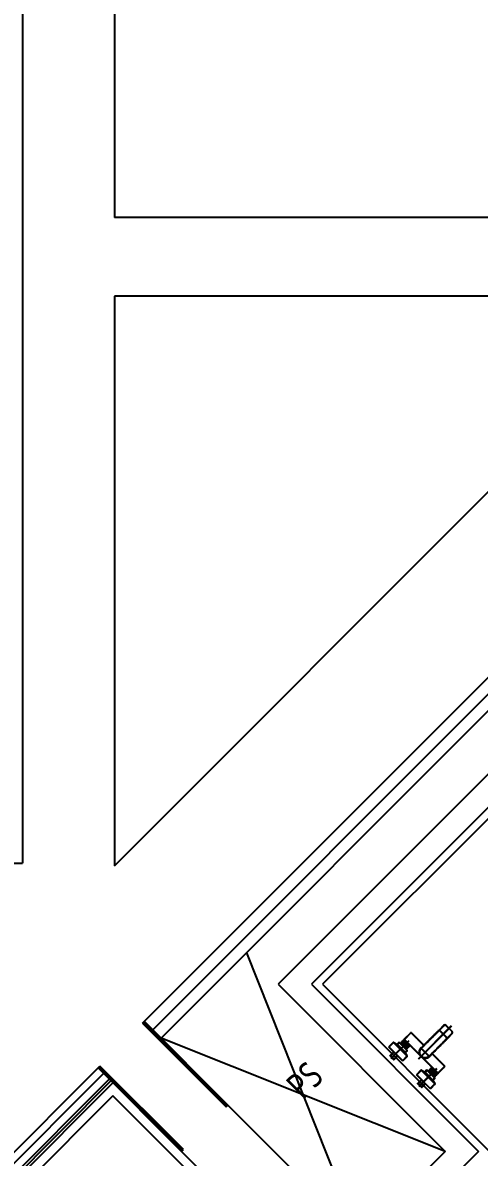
# Model space of a CAD drawing. Header units: millimetres. Extents: x 238075 to 303070, y -258150 to -205841.
# Drawn here: x 278553 to 280293, y -230101 to -225781 of the extents above; entities that cross this region are included whole.
import ezdxf
from ezdxf.enums import TextEntityAlignment as Align

# ---------------------------------------------------------------- set-up
doc = ezdxf.new("R2010")
doc.units = ezdxf.units.MM
doc.header["$LTSCALE"] = 200
doc.layers.add('L4', color=4, linetype='Continuous')
doc.layers.add('아파트', color=253, linetype='Continuous')
doc.styles.add('맑은고딕', font='malgun.ttf', dxfattribs={"width": 0.8})

msp = doc.modelspace()

# ---------------------------------------------------------------- linework, layer by layer
at = {"layer": 'L4'}
for p, q in [((278552.6, -222831.2, 54985.4), (278552.6, -228981.2, 54985.4)), ((278902.6, -223431.2, 54985.4), (278902.6, -226522.5, 54985.4)), ((281371.5, -226522.5, 54985.4), (278902.6, -226522.5, 54985.4)), ((281071.5, -226822.5, 54985.4), (278902.6, -226822.5, 54985.4)), ((278902.6, -228991.3, 54985.4), (281071.5, -226822.5, 54985.4)), ((278902.6, -226822.5, 54985.4), (278902.6, -228991.3, 54985.4)), ((279009.7, -229591.3, 54985.4), (281477.5, -227123.5, 54985.4)), ((281445.7, -227219), (279048.6, -229616.1)), ((281477.5, -227250.8), (279080.4, -229647.9)), ((280416.9, -228551.9), (279525.9, -229442.8)), ((280416.9, -228679.2), (279653.2, -229442.8)), ((280416.9, -228721.6), (279695.6, -229442.8)), ((275062.6, -228981.2, 54985.4), (278552.6, -228981.2, 54985.4)), ((278902.6, -228981.2, 54985.4), (278902.6, -228991.3, 54985.4)), ((279405.7, -229322.6), (279837.1, -230404.5)), ((279525.9, -229442.8), (280162.3, -230079.2)), ((279653.2, -229442.8), (280289.6, -230079.2)), ((279695.6, -229442.8), (280332, -230079.2)), ((279009.7, -229591.3, 54985.4), (279327.9, -229909.5, 54985.4)), ((279013.3, -229587.8), (279331.5, -229906)), ((279016.8, -229584.3), (279335, -229902.5)), ((280061.7, -229725.9), (280187.6, -229600)), ((280062.4, -229726.6), (280188.3, -229600.7)), ((280105.4, -229652.6), (280159.1, -229599)), ((280158.4, -229598.3), (280139.6, -229616.9)), ((280189.3, -229622.2), (280165.4, -229598.3)), ((280166.1, -229599), (280190, -229622.9)), ((280162.3, -230079.2), (279080.4, -229647.9)), ((280008, -229650.9), (280030.3, -229628.6)), ((280008, -229653.7), (280070.9, -229716.7)), ((280031, -229629.3), (280008.7, -229651.6)), ((280071.6, -229717.4), (280008.7, -229654.4)), ((280034.1, -229627.6), (280080.5, -229673.9)), ((280081.2, -229674.6), (280034.9, -229628.3)), ((280105.3, -229652.6), (280082.2, -229675.7)), ((280088.6, -229667.9), (280111.3, -229645.3)), ((280139.6, -229616.9), (280111.3, -229645.3)), ((280135.7, -229682.9), (280189.3, -229629.2)), ((280171.4, -229648.7), (280143, -229677)), ((280167.4, -229644.3), (280143.3, -229620.2)), ((280144, -229620.9), (280168.1, -229645)), ((280190, -229629.9), (280171.4, -229648.7)), ((279965, -229664.2), (279948.1, -229681.1)), ((280000.4, -229733.5), (279948.1, -229681.1)), ((279965.8, -229664.9), (279948.8, -229681.8)), ((279948.8, -229681.8), (280001.1, -229734.2)), ((280024.6, -229658.3), (279956.2, -229726.8)), ((280023.9, -229657.6), (279956.3, -229725.2)), ((279965, -229664.2), (279965.2, -229664)), ((280017.8, -229715.8), (279965.8, -229663.8)), ((279965.8, -229664.9), (279965.9, -229664.8)), ((279966.4, -229663.9), (279978.2, -229670.8)), ((279966.5, -229664.5), (280018.5, -229716.5)), ((279967.1, -229664.6), (279978.9, -229671.5)), ((280010.5, -229702.1), (279979.5, -229671.1)), ((279980.2, -229671.8), (280011.2, -229702.8)), ((279986.6, -229664.5), (279980.6, -229670.5)), ((279987.3, -229665.2), (279981.3, -229671.2)), ((280017, -229693.5), (279988, -229664.5)), ((279988.7, -229665.2), (280017.7, -229694.2)), ((279993.3, -229665.6), (279991.2, -229667.7)), ((279991.9, -229668.4), (279994, -229666.3)), ((279994, -229665.6), (279993.3, -229665.6)), ((280015.9, -229688.2), (279993.3, -229665.6)), ((280015.9, -229687.5), (279994, -229665.6)), ((279994, -229665.6), (280015.9, -229687.5)), ((279994, -229666.3), (279994.7, -229666.3)), ((279994, -229666.3), (280016.6, -229689)), ((280016.6, -229688.2), (279994.7, -229666.3)), ((280016.6, -229688.2), (279994.7, -229666.3)), ((279995.9, -229666.1), (280015.5, -229685.7)), ((280016.2, -229686.4), (279996.6, -229666.8)), ((279997.4, -229667.6), (279996.7, -229668.3)), ((279997.3, -229663.8), (279997.2, -229664.6)), ((279997.2, -229664.6), (279997.3, -229665.3)), ((279997.6, -229662.9), (279997.3, -229663.8)), ((279997.3, -229665.3), (279997.6, -229665.9)), ((279997.4, -229669), (279998.1, -229668.3)), ((279998.1, -229661.9), (279997.6, -229662.9)), ((279997.6, -229665.9), (279998.1, -229666.3)), ((279997.9, -229664.9), (279998.1, -229664)), ((279997.9, -229665.7), (279997.9, -229664.9)), ((279998.1, -229666.3), (279997.9, -229665.7)), ((279998.7, -229660.9), (279998.1, -229661.9)), ((279998.1, -229664), (279998.5, -229663.1)), ((279998.1, -229666.3), (279998.7, -229666.5)), ((279998.5, -229666.8), (279998.1, -229666.3)), ((279998.5, -229663.1), (279999.1, -229662.1)), ((279999.1, -229667.1), (279998.5, -229666.8)), ((279999.5, -229659.9), (279998.7, -229660.9)), ((279998.7, -229666.5), (279999.5, -229666.5)), ((279999.1, -229662.1), (279999.8, -229661.1)), ((279999.8, -229667.2), (279999.1, -229667.1)), ((280000.4, -229659.1), (279999.5, -229659.9)), ((279999.5, -229666.5), (280000.4, -229666.3)), ((279999.8, -229661.1), (280000.6, -229660.2)), ((280000.7, -229667.1), (279999.8, -229667.2)), ((280001.3, -229658.3), (280000.4, -229659.1)), ((280000.4, -229666.3), (280001.3, -229665.9)), ((280000.6, -229660.2), (280001.5, -229659.4)), ((280001.6, -229666.8), (280000.7, -229667.1)), ((280002.3, -229657.7), (280001.3, -229658.3)), ((280001.3, -229665.9), (280002.3, -229665.3)), ((280001.5, -229659.4), (280002.5, -229658.7)), ((280002.5, -229666.4), (280001.6, -229666.8)), ((280003.3, -229657.2), (280002.3, -229657.7)), ((280002.3, -229665.3), (280003.3, -229664.6)), ((280002.5, -229658.7), (280003.5, -229658.1)), ((280003.5, -229665.7), (280002.5, -229666.4)), ((280004.2, -229656.9), (280003.3, -229657.2)), ((280003.3, -229664.6), (280004.2, -229663.8)), ((280003.5, -229658.1), (280004.4, -229657.7)), ((280004.5, -229664.9), (280003.5, -229665.7)), ((280005, -229656.8), (280004.2, -229656.9)), ((280004.2, -229663.8), (280005, -229662.9)), ((280004.4, -229657.7), (280005.3, -229657.5)), ((280005.4, -229664.1), (280004.5, -229664.9)), ((280005.7, -229656.9), (280005, -229656.8)), ((280005, -229662.9), (280005.8, -229661.9)), ((280005.3, -229657.5), (280006.1, -229657.5)), ((280006.1, -229663.1), (280005.4, -229664.1)), ((280006.3, -229657.2), (280005.7, -229656.9)), ((280005.8, -229661.9), (280006.3, -229660.9)), ((280006.1, -229657.5), (280006.7, -229657.7)), ((280006.8, -229662.1), (280006.1, -229663.1)), ((280006.7, -229657.7), (280006.3, -229657.2)), ((280006.3, -229660.9), (280006.7, -229660)), ((280006.5, -229655.5), (280026.1, -229675)), ((280006.9, -229658.3), (280006.7, -229657.7)), ((280006.7, -229657.7), (280007.2, -229658.1)), ((280006.7, -229660), (280006.9, -229659.1)), ((280007.2, -229661.2), (280006.8, -229662.1)), ((280006.9, -229659.1), (280006.9, -229658.3)), ((280026.8, -229675.8), (280007.2, -229656.2)), ((280007.2, -229658.1), (280007.5, -229658.7)), ((280007.5, -229660.2), (280007.2, -229661.2)), ((280007.5, -229658.7), (280007.6, -229659.4)), ((280007.6, -229659.4), (280007.5, -229660.2)), ((280010.5, -229656.2), (280009.3, -229658.3)), ((280010, -229659), (280011.2, -229656.9)), ((280017, -229694.9), (280011, -229700.9)), ((280025.7, -229671.4), (280011.5, -229657.3)), ((280017.7, -229695.6), (280011.7, -229701.6)), ((280013.2, -229684.8), (280013.9, -229684.1)), ((280013.8, -229690.3), (280015.9, -229688.2)), ((280014.7, -229684.9), (280013.9, -229685.6)), ((280016.6, -229689), (280014.5, -229691)), ((280015, -229681.5), (280014.9, -229682.3)), ((280014.9, -229682.3), (280015.1, -229683.1)), ((280015.3, -229680.6), (280015, -229681.5)), ((280015.1, -229683.1), (280015.4, -229683.6)), ((280015.8, -229679.6), (280015.3, -229680.6)), ((280015.4, -229683.6), (280015.9, -229684)), ((280015.7, -229682.7), (280015.9, -229681.8)), ((280015.7, -229683.4), (280015.7, -229682.7)), ((280015.9, -229684.1), (280015.7, -229683.4)), ((280016.4, -229678.6), (280015.8, -229679.6)), ((280015.9, -229681.8), (280016.2, -229680.8)), ((280015.9, -229684), (280016.5, -229684.3)), ((280016.3, -229684.6), (280015.9, -229684.1)), ((280015.9, -229688.2), (280015.9, -229687.5)), ((280016.2, -229680.8), (280016.8, -229679.8)), ((280016.9, -229684.9), (280016.3, -229684.6)), ((280017.2, -229677.7), (280016.4, -229678.6)), ((280016.5, -229684.3), (280017.3, -229684.3)), ((280016.6, -229688.2), (280016.6, -229689)), ((280016.8, -229679.8), (280017.5, -229678.8)), ((280017.6, -229685), (280016.9, -229684.9)), ((280018.1, -229676.8), (280017.2, -229677.7)), ((280017.3, -229684.3), (280018.2, -229684.1)), ((280017.5, -229678.8), (280018.3, -229677.9)), ((280018.4, -229684.9), (280017.6, -229685)), ((280019, -229676), (280018.1, -229676.8)), ((280018.2, -229684.1), (280019.1, -229683.7)), ((280018.3, -229677.9), (280019.3, -229677.1)), ((280019.4, -229684.6), (280018.4, -229684.9)), ((280020, -229675.4), (280019, -229676)), ((280019.1, -229683.7), (280020.1, -229683.1)), ((280019.3, -229677.1), (280020.2, -229676.4)), ((280020.3, -229684.2), (280019.4, -229684.6)), ((280021, -229674.9), (280020, -229675.4)), ((280020.1, -229683.1), (280021.1, -229682.4)), ((280020.2, -229676.4), (280021.2, -229675.8)), ((280021.3, -229683.5), (280020.3, -229684.2)), ((280021.9, -229674.6), (280021, -229674.9)), ((280021.1, -229682.4), (280022, -229681.6)), ((280021.2, -229675.8), (280022.2, -229675.5)), ((280022.3, -229682.7), (280021.3, -229683.5)), ((280022.8, -229674.5), (280021.9, -229674.6)), ((280022, -229681.6), (280022.8, -229680.7)), ((280022.2, -229675.5), (280023.1, -229675.3)), ((280023.2, -229681.9), (280022.3, -229682.7)), ((280023.5, -229674.7), (280022.8, -229674.5)), ((280022.8, -229680.7), (280023.6, -229679.7)), ((280023.1, -229675.3), (280023.8, -229675.3)), ((280023.9, -229680.9), (280023.2, -229681.9)), ((280023.3, -229672.2), (280025.3, -229671.1)), ((280024, -229675), (280023.5, -229674.7)), ((280023.6, -229679.7), (280024.1, -229678.7)), ((280023.8, -229675.3), (280024.5, -229675.5)), ((280024.6, -229679.9), (280023.9, -229680.9)), ((280026, -229671.8), (280024, -229673)), ((280024.4, -229675.4), (280024, -229675)), ((280024.1, -229678.7), (280024.5, -229677.8)), ((280024.7, -229676.1), (280024.4, -229675.4)), ((280024.5, -229675.5), (280025, -229675.9)), ((280024.5, -229677.8), (280024.7, -229676.9)), ((280025, -229679), (280024.6, -229679.9)), ((280024.7, -229676.9), (280024.7, -229676.1)), ((280025, -229675.9), (280025.3, -229676.5)), ((280025.3, -229678), (280025, -229679)), ((280025.3, -229676.5), (280025.4, -229677.2)), ((280025.4, -229677.2), (280025.3, -229678)), ((280068.1, -229682.8), (280104.8, -229719.5)), ((280105.5, -229720.2), (280068.8, -229683.5)), ((280070.9, -229685.6), (280081.5, -229675)), ((280082.2, -229675.7), (280071.6, -229686.3)), ((280081.5, -229675), (280082.9, -229673.5)), ((280081.8, -229676.1), (280081.7, -229676.1)), ((280082.9, -229673.5), (280088.6, -229667.9)), ((280135.7, -229683), (280112.6, -229706.1)), ((280120.4, -229699.7), (280143, -229677)), ((279967, -229700.1), (279953.5, -229713.5)), ((279953.5, -229715.6), (279953.5, -229713.5)), ((279953.5, -229713.5), (279968, -229728)), ((279965.9, -229728), (279953.5, -229715.6)), ((279954.2, -229714.2), (279967.7, -229700.8)), ((279968.7, -229728.7), (279954.2, -229714.2)), ((279954.2, -229714.2), (279954.2, -229716.4)), ((279954.2, -229716.4), (279966.6, -229728.7)), ((279967.8, -229700.9), (279954.3, -229714.3)), ((279955.1, -229715.1), (279968.5, -229701.6)), ((279968, -229728), (279965.9, -229728)), ((279966.6, -229728.7), (279968.7, -229728.7)), ((279967.2, -229727.2), (279980.7, -229713.7)), ((279981.4, -229714.4), (279967.9, -229727.9)), ((279968, -229728), (279981.5, -229714.5)), ((279982.2, -229715.3), (279968.7, -229728.7)), ((280017.4, -229716.5), (280000.4, -229733.5)), ((280018.1, -229717.2), (280001.1, -229734.2)), ((280017.6, -229715.1), (280010.7, -229703.3)), ((280018.4, -229715.9), (280011.4, -229704)), ((280017.4, -229716.5), (280017.5, -229716.4)), ((280018.1, -229717.2), (280018.2, -229717.1)), ((280064.1, -229708.7), (280064.1, -229708.7)), ((280070.9, -229716.7), (280133.9, -229779.6)), ((280134.6, -229780.3), (280071.6, -229717.4)), ((280112.6, -229706.1), (280102, -229716.7)), ((280102.7, -229717.4), (280113.3, -229706.8)), ((280112.2, -229706.5), (280112.2, -229706.6)), ((280113.3, -229706.8), (280114.8, -229705.4)), ((280113.7, -229707.1), (280160, -229753.4)), ((280160.7, -229754.2), (280114.4, -229707.8)), ((280114.8, -229705.4), (280120.4, -229699.7)), ((278864.8, -229778.7), (274788.3, -233855.2)), ((274809.5, -233791.5, 54985.4), (278847.1, -229754, 54985.4)), ((279158.2, -230079.2), (278840, -229761)), ((279161.8, -230075.7), (278843.6, -229757.5)), ((279165.3, -230072.2, 54985.4), (278847.1, -229754, 54985.4)), ((280070.7, -229769.9), (280053.8, -229786.8)), ((280071.8, -229770.9), (280054.8, -229787.9)), ((280129.7, -229763.4), (280062.2, -229830.6)), ((280130.7, -229764.4), (280062.2, -229832.8)), ((280070.7, -229769.9), (280070.9, -229769.7)), ((280123.5, -229821.5), (280071.5, -229769.5)), ((280071.8, -229770.9), (280071.9, -229770.8)), ((280072.1, -229769.6), (280083.9, -229776.5)), ((280072.5, -229770.5), (280124.5, -229822.5)), ((280073.2, -229770.7), (280085, -229777.6)), ((280116.2, -229807.8), (280085.2, -229776.8)), ((280086.2, -229777.8), (280117.2, -229808.8)), ((280092.3, -229770.2), (280086.3, -229776.2)), ((280093.4, -229771.3), (280087.4, -229777.3)), ((280122.7, -229799.2), (280093.7, -229770.2)), ((280094.8, -229771.3), (280123.8, -229800.3)), ((280099, -229771.3), (280096.9, -229773.4)), ((280098, -229774.5), (280100.1, -229772.4)), ((280099.7, -229771.3), (280099, -229771.3)), ((280121.6, -229793.9), (280099, -229771.3)), ((280099.7, -229771.3), (280121.6, -229793.2)), ((280099.7, -229771.3), (280121.6, -229793.2)), ((280100.1, -229772.4), (280100.8, -229772.4)), ((280100.1, -229772.4), (280122.7, -229795)), ((280100.8, -229772.4), (280122.7, -229794.3)), ((280122.7, -229794.3), (280100.8, -229772.4)), ((280101.6, -229771.8), (280121.2, -229791.4)), ((280103.1, -229773.3), (280102.4, -229774)), ((280122.2, -229792.4), (280102.6, -229772.8)), ((280103.3, -229768.6), (280103, -229769.5)), ((280103, -229769.5), (280103, -229770.4)), ((280103, -229770.4), (280103.1, -229771.1)), ((280103.1, -229771.1), (280103.4, -229771.6)), ((280103.8, -229767.6), (280103.3, -229768.6)), ((280103.4, -229771.6), (280103.9, -229772)), ((280103.5, -229775.1), (280104.2, -229774.4)), ((280104.4, -229766.6), (280103.8, -229767.6)), ((280103.9, -229772), (280104.5, -229772.3)), ((280104, -229771), (280104.2, -229770.1)), ((280104.1, -229771.8), (280104, -229771)), ((280104.3, -229772.4), (280104.1, -229771.8)), ((280104.2, -229770.1), (280104.6, -229769.2)), ((280104.7, -229772.9), (280104.3, -229772.4)), ((280105.2, -229765.7), (280104.4, -229766.6)), ((280104.5, -229772.3), (280105.3, -229772.3)), ((280104.6, -229769.2), (280105.2, -229768.2)), ((280105.2, -229773.2), (280104.7, -229772.9)), ((280106.1, -229764.8), (280105.2, -229765.7)), ((280105.2, -229768.2), (280105.9, -229767.2)), ((280106, -229773.4), (280105.2, -229773.2)), ((280105.3, -229772.3), (280106.2, -229772.1)), ((280105.9, -229767.2), (280106.7, -229766.3)), ((280106.8, -229773.3), (280106, -229773.4)), ((280107, -229764), (280106.1, -229764.8)), ((280106.2, -229772.1), (280107.1, -229771.7)), ((280106.7, -229766.3), (280107.6, -229765.5)), ((280107.7, -229773), (280106.8, -229773.3)), ((280108, -229763.4), (280107, -229764)), ((280107.1, -229771.7), (280108.1, -229771.1)), ((280107.6, -229765.5), (280108.6, -229764.8)), ((280108.7, -229772.5), (280107.7, -229773)), ((280109, -229762.9), (280108, -229763.4)), ((280108.1, -229771.1), (280109.1, -229770.4)), ((280108.6, -229764.8), (280109.6, -229764.2)), ((280109.7, -229771.9), (280108.7, -229772.5)), ((280109.9, -229762.6), (280109, -229762.9)), ((280109.1, -229770.4), (280110, -229769.6)), ((280109.6, -229764.2), (280110.5, -229763.8)), ((280110.6, -229771.1), (280109.7, -229771.9)), ((280110.8, -229762.5), (280109.9, -229762.6)), ((280110, -229769.6), (280110.8, -229768.7)), ((280110.5, -229763.8), (280111.4, -229763.6)), ((280111.5, -229770.2), (280110.6, -229771.1)), ((280111.5, -229762.7), (280110.8, -229762.5)), ((280110.8, -229768.7), (280111.6, -229767.7)), ((280111.4, -229763.6), (280112.2, -229763.6)), ((280112.1, -229763), (280111.5, -229762.7)), ((280112.3, -229769.3), (280111.5, -229770.2)), ((280111.6, -229767.7), (280112.1, -229766.7)), ((280112.5, -229763.4), (280112.1, -229763)), ((280112.1, -229766.7), (280112.5, -229765.8)), ((280112.2, -229761.2), (280131.8, -229780.8)), ((280112.2, -229763.6), (280112.9, -229763.9)), ((280112.9, -229768.3), (280112.3, -229769.3)), ((280112.7, -229764.1), (280112.5, -229763.4)), ((280112.5, -229765.8), (280112.7, -229764.9)), ((280112.7, -229764.9), (280112.7, -229764.1)), ((280112.9, -229763.9), (280113.3, -229764.3)), ((280113.4, -229767.3), (280112.9, -229768.3)), ((280132.8, -229781.8), (280113.3, -229762.2)), ((280113.3, -229764.3), (280113.7, -229764.8)), ((280113.7, -229766.4), (280113.4, -229767.3)), ((280113.7, -229764.8), (280113.8, -229765.5)), ((280113.8, -229765.5), (280113.7, -229766.4)), ((280116.2, -229761.9), (280115, -229764)), ((280116.1, -229765), (280117.2, -229763)), ((280116.5, -229762.3), (280130.7, -229776.4)), ((280122.2, -229784.4), (280121.6, -229785.4)), ((280123, -229783.5), (280122.2, -229784.4)), ((280123.9, -229782.6), (280123, -229783.5)), ((280123.7, -229785), (280124.5, -229784.1)), ((280124.8, -229781.8), (280123.9, -229782.6)), ((280124.5, -229784.1), (280125.4, -229783.3)), ((280125.8, -229781.2), (280124.8, -229781.8)), ((280125.4, -229783.3), (280126.4, -229782.5)), ((280126.8, -229780.7), (280125.8, -229781.2)), ((280126.4, -229782.5), (280127.4, -229782)), ((280127.7, -229780.4), (280126.8, -229780.7)), ((280127.4, -229782), (280128.3, -229781.6)), ((280128.5, -229780.3), (280127.7, -229780.4)), ((280128.3, -229781.6), (280129.2, -229781.4)), ((280129.3, -229780.4), (280128.5, -229780.3)), ((280129, -229778), (280131, -229776.8)), ((280129.2, -229781.4), (280130, -229781.4)), ((280129.8, -229780.7), (280129.3, -229780.4)), ((280129.3, -229785.4), (280129.8, -229784.5)), ((280130.2, -229781.2), (280129.8, -229780.7)), ((280129.8, -229784.5), (280130.2, -229783.5)), ((280132.1, -229777.8), (280130, -229779)), ((280130, -229781.4), (280130.6, -229781.6)), ((280130.4, -229781.8), (280130.2, -229781.2)), ((280130.2, -229783.5), (280130.4, -229782.6)), ((280130.4, -229782.6), (280130.4, -229781.8)), ((280130.6, -229781.6), (280131.1, -229782)), ((280131.1, -229782), (280131.4, -229782.6)), ((280131.4, -229784.1), (280131.1, -229785)), ((280131.4, -229782.6), (280131.5, -229783.3)), ((280131.5, -229783.3), (280131.4, -229784.1)), ((280159, -229757.3), (280136.7, -229779.6)), ((280137.4, -229780.3), (280159.7, -229758)), ((278886, -229799.9), (274809.5, -233876.4)), ((278893.1, -229807), (275785.3, -232914.7)), ((278900.1, -229814.1), (275806.5, -232907.7)), ((280106.1, -229839.2), (280053.8, -229786.8)), ((280054.8, -229787.9), (280107.2, -229840.2)), ((280072.7, -229805.8), (280059.2, -229819.2)), ((280059.2, -229821.3), (280059.2, -229819.2)), ((280059.2, -229819.2), (280073.7, -229833.7)), ((280071.6, -229833.7), (280059.2, -229821.3)), ((280073.5, -229806.6), (280060, -229820)), ((280060.3, -229820.3), (280073.8, -229806.8)), ((280074.8, -229834.8), (280060.3, -229820.3)), ((280060.3, -229820.3), (280060.3, -229822.4)), ((280060.3, -229822.4), (280072.7, -229834.8)), ((280061.1, -229821.1), (280074.6, -229807.6)), ((280072.9, -229832.9), (280086.4, -229819.4)), ((280073.7, -229833.7), (280087.2, -229820.3)), ((280087.4, -229820.5), (280074, -229834)), ((280088.3, -229821.3), (280074.8, -229834.8)), ((280123.1, -229822.2), (280106.1, -229839.2)), ((280124.1, -229823.3), (280107.2, -229840.2)), ((280123.3, -229820.8), (280116.4, -229809)), ((280122.7, -229800.6), (280116.7, -229806.6)), ((280124.4, -229821.9), (280117.5, -229810.1)), ((280123.8, -229801.7), (280117.8, -229807.7)), ((280118.9, -229790.5), (280119.6, -229789.8)), ((280119.5, -229796), (280121.6, -229793.9)), ((280120.7, -229790.9), (280120, -229791.6)), ((280122.7, -229795), (280120.6, -229797.1)), ((280120.8, -229787.3), (280120.7, -229788.1)), ((280120.7, -229788.1), (280120.8, -229788.8)), ((280121.1, -229786.4), (280120.8, -229787.3)), ((280120.8, -229788.8), (280121.1, -229789.4)), ((280121.6, -229785.4), (280121.1, -229786.4)), ((280121.1, -229789.4), (280121.6, -229789.8)), ((280121.6, -229789.8), (280122.3, -229790)), ((280121.6, -229793.9), (280121.6, -229793.2)), ((280121.8, -229788.8), (280122, -229787.9)), ((280121.8, -229789.6), (280121.8, -229788.8)), ((280122, -229790.2), (280121.8, -229789.6)), ((280122, -229787.9), (280122.4, -229787)), ((280122.4, -229790.7), (280122, -229790.2)), ((280122.3, -229790), (280123, -229790)), ((280122.4, -229787), (280123, -229786)), ((280123, -229791), (280122.4, -229790.7)), ((280122.7, -229794.3), (280122.7, -229795)), ((280123, -229786), (280123.7, -229785)), ((280123, -229790), (280123.9, -229789.8)), ((280123.7, -229791.1), (280123, -229791)), ((280123.1, -229822.2), (280123.2, -229822.1)), ((280124.5, -229791), (280123.7, -229791.1)), ((280123.9, -229789.8), (280124.9, -229789.4)), ((280124.1, -229823.3), (280124.3, -229823.1)), ((280125.5, -229790.7), (280124.5, -229791)), ((280124.9, -229789.4), (280125.8, -229788.9)), ((280126.4, -229790.2), (280125.5, -229790.7)), ((280125.8, -229788.9), (280126.8, -229788.2)), ((280127.4, -229789.6), (280126.4, -229790.2)), ((280126.8, -229788.2), (280127.7, -229787.3)), ((280128.4, -229788.8), (280127.4, -229789.6)), ((280127.7, -229787.3), (280128.6, -229786.4)), ((280129.2, -229787.9), (280128.4, -229788.8)), ((280128.6, -229786.4), (280129.3, -229785.4)), ((280130, -229787), (280129.2, -229787.9)), ((280130.6, -229786), (280130, -229787)), ((280131.1, -229785), (280130.6, -229786)), ((278896.6, -229867.1), (275856, -232907.7)), ((280795.2, -231765.7), (278896.6, -229867.1)), ((280073.7, -229833.7), (280071.6, -229833.7)), ((280072.7, -229834.8), (280074.8, -229834.8)), ((279327.9, -229909.5, 54985.4), (279335, -229902.5, 54985.4)), ((279335, -229902.5, 54985.4), (281010.8, -231578.3, 54985.4)), ((279158.2, -230079.2, 54985.4), (279165.3, -230072.2, 54985.4)), ((280834.1, -231755.1, 54985.4), (279158.2, -230079.2, 54985.4)), ((280162.3, -230079.2), (279837.1, -230404.5)), ((280289.6, -230079.2), (279900.7, -230468.1))]:
    msp.add_line(p, q, dxfattribs=at)
for centre in [(280010.9, -229670.5), (280011.6, -229671.2), (280116.7, -229776.3), (280117.8, -229777.4)]:
    msp.add_circle(centre, 6.15, dxfattribs=at)
for centre, radius, start, end in [((280161.9, -229601.8), 5, 45, 134.9421), ((280162.6, -229602.5), 5, 45, 134.9421), ((280032.7, -229629), 2, 45, 135), ((280033.4, -229629.7), 2, 45, 135), ((280139.8, -229623.8), 5, 45, 135), ((280140.5, -229624.5), 5, 45, 135), ((280163.8, -229647.8), 5, 315, 45), ((280164.5, -229648.5), 5, 315, 45), ((280185.8, -229625.7), 5, 315.0579, 45), ((280186.5, -229626.4), 5, 315.0579, 45), ((279965.9, -229664.7), 1, 59.6612, 135), ((279966.6, -229665.5), 1, 55.9541, 135), ((279979.2, -229669.1), 2, 239.6612, 315), ((279979.9, -229669.8), 2, 239.6612, 315), ((279987.3, -229665.2), 1, 45, 135), ((279988, -229665.9), 1, 45, 135), ((280011, -229670.6), 15.7, 135, 163.4369), ((280011.5, -229671.8), 15.8, 104.6691, 161.5126), ((280011, -229670.6), 15.7, 106.5631, 135), ((280011, -229670.6), 15.7, 286.5631, 343.4369), ((280011.7, -229671.3), 15.7, 286.5631, 315), ((280016.3, -229694.2), 1, 315, 45), ((280017, -229694.9), 1, 315, 45), ((280011.7, -229671.3), 15.7, 315, 343.4369), ((280084, -229670.4), 5, 225, 237.3423), ((280084.7, -229671.1), 5, 225, 241.8331), ((280084, -229670.4), 5, 237.341, 241.8341), ((280012.4, -229702.3), 2, 135, 210.3388), ((280013.2, -229703), 2, 135, 210.3388), ((280016.8, -229715.7), 1, 315, 34.0459), ((280017.5, -229716.4), 1, 315, 30.3388), ((280117.2, -229703.6), 5, 208.1669, 225), ((280117.9, -229704.3), 5, 208.1659, 212.659), ((280117.9, -229704.3), 5, 212.6577, 225), ((280071.6, -229770.5), 1, 59.6612, 135), ((280072.6, -229771.5), 1, 55.9541, 135), ((280084.9, -229774.8), 2, 239.6612, 315), ((280086, -229775.9), 2, 239.6612, 315), ((280093, -229770.9), 1, 45, 135), ((280094.1, -229772), 1, 45, 135), ((280116.7, -229776.3), 15.7, 135, 163.4369), ((280117.7, -229777.3), 15.7, 106.5631, 163.4369), ((280116.7, -229776.3), 15.7, 106.5631, 135), ((280116.7, -229776.3), 15.7, 286.5631, 343.4369), ((280117.7, -229777.3), 15.7, 315, 343.4369), ((280158.6, -229754.9), 2, 315, 45), ((280159.3, -229755.6), 2, 315, 45), ((280118.2, -229808), 2, 135, 210.3388), ((280119.2, -229809.1), 2, 135, 210.3388), ((280117.7, -229777.3), 15.7, 286.5631, 315), ((280122, -229799.9), 1, 315, 45), ((280122.5, -229821.4), 1, 315, 34.0459), ((280123.1, -229801), 1, 315, 45), ((280123.6, -229822.4), 1, 315, 30.3388)]:
    msp.add_arc(centre, radius, start, end, dxfattribs=at)
for points, knots in [([(280008, -229653.7), (280007.8, -229653.6), (280007.7, -229653.4), (280007.5, -229652.9), (280007.4, -229652.6), (280007.4, -229652), (280007.5, -229651.8), (280007.7, -229651.3), (280007.8, -229651.1), (280008, -229650.9)], [0, 0, 0, 0, 0.25, 0.25, 0.5, 0.5, 0.75, 0.75, 1, 1, 1, 1]), ([(280008.7, -229651.6), (280008.5, -229651.8), (280008.4, -229652), (280008.2, -229652.5), (280008.1, -229652.7), (280008.1, -229653.3), (280008.2, -229653.6), (280008.4, -229654.1), (280008.5, -229654.3), (280008.7, -229654.4)], [0, 0, 0, 0, 0.25, 0.25, 0.5, 0.5, 0.75, 0.75, 1, 1, 1, 1]), ([(280030.3, -229628.6), (280030.4, -229628.5), (280030.6, -229628.3), (280030.8, -229628.1), (280030.9, -229628), (280031.1, -229627.8), (280031.2, -229627.7), (280031.3, -229627.6), (280031.3, -229627.6), (280031.3, -229627.6)], [0, 0, 0, 0, 0.25, 0.25, 0.5, 0.5, 0.75, 0.75, 1, 1, 1, 1]), ([(280032, -229628.3), (280032, -229628.3), (280032, -229628.3), (280031.9, -229628.4), (280031.8, -229628.5), (280031.6, -229628.7), (280031.5, -229628.8), (280031.3, -229629), (280031.1, -229629.2), (280031, -229629.3)], [0, 0, 0, 0, 0.25, 0.25, 0.5, 0.5, 0.75, 0.75, 1, 1, 1, 1]), ([(280070.9, -229685.6), (280076.5, -229680), (280082, -229674.5), (280093, -229663.5), (280098.4, -229658.1), (280109.2, -229647.2), (280114.6, -229641.9), (280122.5, -229633.9), (280125.2, -229631.3), (280130.5, -229626), (280133.1, -229623.4), (280135.7, -229620.8), (280135.9, -229620.6), (280136.1, -229620.4), (280136.2, -229620.2)], [0, 0, 0, 0, 0.25, 0.25, 0.5, 0.5, 0.75, 0.75, 0.875, 0.875, 1, 1, 1, 1.008805, 1.008805, 1.008805, 1.008805]), ([(280137, -229620.9), (280136.8, -229621.1), (280136.6, -229621.3), (280136.4, -229621.5), (280133.8, -229624.1), (280131.2, -229626.7), (280125.9, -229632), (280123.3, -229634.6), (280115.3, -229642.6), (280109.9, -229648), (280099.1, -229658.8), (280093.7, -229664.2), (280082.7, -229675.2), (280077.2, -229680.7), (280071.6, -229686.3)], [-0.008805, -0.008805, -0.008805, -0.008805, 0, 0, 0, 0.125, 0.125, 0.25, 0.25, 0.5, 0.5, 0.75, 0.75, 1, 1, 1, 1]), ([(280167.4, -229651.3), (280167.2, -229651.5), (280167, -229651.7), (280166.8, -229651.9), (280164.2, -229654.5), (280161.6, -229657.1), (280156.3, -229662.4), (280153.7, -229665), (280145.7, -229673), (280140.3, -229678.4), (280129.5, -229689.2), (280124.1, -229694.6), (280113.1, -229705.6), (280107.6, -229711.1), (280102, -229716.7)], [-0.008805, -0.008805, -0.008805, -0.008805, 0, 0, 0, 0.125, 0.125, 0.25, 0.25, 0.5, 0.5, 0.75, 0.75, 1, 1, 1, 1]), ([(280102.7, -229717.4), (280108.3, -229711.8), (280113.8, -229706.3), (280124.8, -229695.3), (280130.2, -229689.9), (280141.1, -229679.1), (280146.4, -229673.7), (280154.4, -229665.8), (280157, -229663.1), (280162.3, -229657.9), (280164.9, -229655.2), (280167.5, -229652.6), (280167.7, -229652.4), (280167.9, -229652.2), (280168.1, -229652.1)], [0, 0, 0, 0, 0.25, 0.25, 0.5, 0.5, 0.75, 0.75, 0.875, 0.875, 1, 1, 1, 1.008805, 1.008805, 1.008805, 1.008805]), ([(280102, -229716.7), (280101.5, -229717.2), (280101, -229717.7), (280099.8, -229718.6), (280099.3, -229719), (280097.5, -229720.2), (280096.2, -229720.9), (280094.2, -229721.7), (280093.5, -229722), (280092.1, -229722.4), (280091.4, -229722.6), (280090, -229722.8), (280089.3, -229722.9), (280087.9, -229723.1), (280087.2, -229723.1), (280085, -229723.1), (280083.6, -229723), (280081.5, -229722.5), (280080.8, -229722.4), (280079.4, -229722), (280078.7, -229721.7), (280076.7, -229720.9), (280075.5, -229720.2), (280074, -229719.2), (280073.7, -229719), (280073.1, -229718.6), (280072.8, -229718.3), (280072, -229717.7), (280071.4, -229717.2), (280069.9, -229715.6), (280069, -229714.5), (280068, -229713), (280067.8, -229712.7), (280067.4, -229712.1), (280067.3, -229711.8), (280066.7, -229710.9), (280066.4, -229710.2), (280065.9, -229708.9), (280065.6, -229708.2), (280065.3, -229707.2), (280065.2, -229706.8), (280065.1, -229706.1), (280065, -229705.8), (280064.6, -229704), (280064.5, -229702.6), (280064.5, -229700.4), (280064.5, -229699.7), (280064.6, -229698.3), (280064.8, -229697.6), (280065.2, -229695.4), (280065.6, -229694.1), (280066.4, -229692.1), (280066.7, -229691.4), (280067.4, -229690.1), (280067.8, -229689.5), (280068.6, -229688.3), (280069, -229687.8), (280069.9, -229686.6), (280070.4, -229686.1), (280070.9, -229685.6)], [0, 0, 0, 0, 0.03125, 0.03125, 0.0625, 0.0625, 0.125, 0.125, 0.15625, 0.15625, 0.1875, 0.1875, 0.21875, 0.21875, 0.25, 0.25, 0.3125, 0.3125, 0.34375, 0.34375, 0.375, 0.375, 0.4375, 0.4375, 0.453125, 0.453125, 0.46875, 0.46875, 0.5, 0.5, 0.5625, 0.5625, 0.578125, 0.578125, 0.59375, 0.59375, 0.625, 0.625, 0.65625, 0.65625, 0.671875, 0.671875, 0.6875, 0.6875, 0.75, 0.75, 0.78125, 0.78125, 0.8125, 0.8125, 0.875, 0.875, 0.90625, 0.90625, 0.9375, 0.9375, 0.96875, 0.96875, 1, 1, 1, 1]), ([(280102, -229716.7), (280101, -229717.7), (280099.9, -229718.6), (280098.1, -229719.8), (280097.5, -229720.2), (280096.2, -229720.9), (280095.5, -229721.2), (280093.6, -229722), (280092.2, -229722.4), (280090.1, -229722.9), (280089.4, -229723), (280087.9, -229723.1), (280087.2, -229723.1), (280085, -229723.1), (280083.6, -229723), (280081.8, -229722.7), (280081.5, -229722.6), (280080.8, -229722.4), (280080.4, -229722.3), (280079.4, -229722), (280078.7, -229721.7), (280077.4, -229721.2), (280076.7, -229720.9), (280075.8, -229720.4), (280075.5, -229720.2), (280074.8, -229719.8), (280074.5, -229719.6), (280073, -229718.6), (280071.9, -229717.7), (280070.4, -229716.2), (280069.9, -229715.7), (280069.2, -229714.8), (280069, -229714.5), (280068.6, -229714), (280068.4, -229713.7), (280067.4, -229712.2), (280066.7, -229710.9), (280065.9, -229708.9), (280065.6, -229708.2), (280065.2, -229706.8), (280065, -229706.1), (280064.6, -229704), (280064.5, -229702.6), (280064.5, -229699.7), (280064.6, -229698.3), (280065, -229696.1), (280065.2, -229695.5), (280065.6, -229694.1), (280065.9, -229693.4), (280066.7, -229691.4), (280067.4, -229690.1), (280068.6, -229688.3), (280069, -229687.8), (280069.9, -229686.6), (280070.4, -229686.1), (280070.9, -229685.6)], [0, 0, 0, 0, 0.0625, 0.0625, 0.09375, 0.09375, 0.125, 0.125, 0.1875, 0.1875, 0.21875, 0.21875, 0.25, 0.25, 0.3125, 0.3125, 0.328125, 0.328125, 0.34375, 0.34375, 0.375, 0.375, 0.40625, 0.40625, 0.421875, 0.421875, 0.4375, 0.4375, 0.5, 0.5, 0.53125, 0.53125, 0.546875, 0.546875, 0.5625, 0.5625, 0.625, 0.625, 0.65625, 0.65625, 0.6875, 0.6875, 0.75, 0.75, 0.8125, 0.8125, 0.84375, 0.84375, 0.875, 0.875, 0.9375, 0.9375, 0.96875, 0.96875, 1, 1, 1, 1]), ([(280071.6, -229686.3), (280071.1, -229686.8), (280070.6, -229687.3), (280069.7, -229688.5), (280069.3, -229689), (280068.1, -229690.8), (280067.4, -229692.1), (280066.6, -229694.1), (280066.3, -229694.8), (280065.9, -229696.2), (280065.7, -229696.9), (280065.5, -229698.3), (280065.4, -229699), (280065.2, -229700.4), (280065.2, -229701.1), (280065.2, -229703.3), (280065.3, -229704.7), (280065.8, -229706.8), (280065.9, -229707.5), (280066.3, -229708.9), (280066.6, -229709.6), (280067.4, -229711.6), (280068.1, -229712.8), (280069.1, -229714.3), (280069.3, -229714.6), (280069.7, -229715.2), (280070, -229715.5), (280070.7, -229716.3), (280071.1, -229716.9), (280072.7, -229718.4), (280073.8, -229719.3), (280075.3, -229720.3), (280075.6, -229720.5), (280076.2, -229720.9), (280076.5, -229721), (280077.4, -229721.6), (280078.1, -229721.9), (280079.4, -229722.4), (280080.1, -229722.7), (280081.1, -229723), (280081.5, -229723.1), (280082.2, -229723.2), (280082.5, -229723.3), (280084.3, -229723.7), (280085.7, -229723.8), (280087.9, -229723.8), (280088.6, -229723.8), (280090, -229723.7), (280090.7, -229723.5), (280092.9, -229723.1), (280094.2, -229722.7), (280096.2, -229721.9), (280096.9, -229721.6), (280098.2, -229720.9), (280098.8, -229720.5), (280100, -229719.7), (280100.5, -229719.3), (280101.7, -229718.4), (280102.2, -229717.9), (280102.7, -229717.4)], [0, 0, 0, 0, 0.03125, 0.03125, 0.0625, 0.0625, 0.125, 0.125, 0.15625, 0.15625, 0.1875, 0.1875, 0.21875, 0.21875, 0.25, 0.25, 0.3125, 0.3125, 0.34375, 0.34375, 0.375, 0.375, 0.4375, 0.4375, 0.453125, 0.453125, 0.46875, 0.46875, 0.5, 0.5, 0.5625, 0.5625, 0.578125, 0.578125, 0.59375, 0.59375, 0.625, 0.625, 0.65625, 0.65625, 0.671875, 0.671875, 0.6875, 0.6875, 0.75, 0.75, 0.78125, 0.78125, 0.8125, 0.8125, 0.875, 0.875, 0.90625, 0.90625, 0.9375, 0.9375, 0.96875, 0.96875, 1, 1, 1, 1]), ([(280071.6, -229686.3), (280070.6, -229687.3), (280069.7, -229688.4), (280068.5, -229690.2), (280068.1, -229690.8), (280067.4, -229692.1), (280067.1, -229692.8), (280066.3, -229694.7), (280065.9, -229696.1), (280065.4, -229698.2), (280065.3, -229699), (280065.2, -229700.4), (280065.2, -229701.1), (280065.2, -229703.3), (280065.3, -229704.7), (280065.6, -229706.5), (280065.7, -229706.8), (280065.9, -229707.5), (280066, -229707.9), (280066.3, -229708.9), (280066.6, -229709.6), (280067.1, -229710.9), (280067.4, -229711.6), (280067.9, -229712.5), (280068.1, -229712.8), (280068.5, -229713.5), (280068.7, -229713.8), (280069.7, -229715.3), (280070.6, -229716.4), (280072.1, -229717.9), (280072.6, -229718.4), (280073.5, -229719.1), (280073.8, -229719.3), (280074.3, -229719.7), (280074.6, -229719.9), (280076.1, -229720.9), (280077.4, -229721.6), (280079.4, -229722.4), (280080.1, -229722.7), (280081.5, -229723.1), (280082.2, -229723.3), (280084.3, -229723.7), (280085.7, -229723.8), (280088.6, -229723.8), (280090, -229723.7), (280092.2, -229723.3), (280092.8, -229723.1), (280094.2, -229722.7), (280094.9, -229722.4), (280096.9, -229721.6), (280098.2, -229720.9), (280100, -229719.8), (280100.5, -229719.3), (280101.7, -229718.4), (280102.2, -229717.9), (280102.7, -229717.4)], [0, 0, 0, 0, 0.0625, 0.0625, 0.09375, 0.09375, 0.125, 0.125, 0.1875, 0.1875, 0.21875, 0.21875, 0.25, 0.25, 0.3125, 0.3125, 0.328125, 0.328125, 0.34375, 0.34375, 0.375, 0.375, 0.40625, 0.40625, 0.421875, 0.421875, 0.4375, 0.4375, 0.5, 0.5, 0.53125, 0.53125, 0.546875, 0.546875, 0.5625, 0.5625, 0.625, 0.625, 0.65625, 0.65625, 0.6875, 0.6875, 0.75, 0.75, 0.8125, 0.8125, 0.84375, 0.84375, 0.875, 0.875, 0.9375, 0.9375, 0.96875, 0.96875, 1, 1, 1, 1]), ([(280081.7, -229674.7), (280081.7, -229674.7), (280081.2, -229674.6), (280080.7, -229674.1), (280080.3, -229673.7)], [0, 0, 0, 0, 0.036252, 1, 1, 1, 1]), ([(280081, -229674.5), (280081.4, -229674.8), (280081.8, -229675.2), (280082.4, -229675.4), (280082.5, -229675.4)], [0, 0, 0, 0, 0.853589, 1, 1, 1, 1]), ([(280113.8, -229707.3), (280113.5, -229706.9), (280113.1, -229706.5), (280112.9, -229705.9), (280112.9, -229705.8)], [0, 0, 0, 0, 0.853589, 1, 1, 1, 1]), ([(280113.6, -229706.6), (280113.6, -229706.6), (280113.7, -229707.1), (280114.2, -229707.6), (280114.6, -229708)], [0, 0, 0, 0, 0.036252, 1, 1, 1, 1]), ([(280136.7, -229779.6), (280136.5, -229779.8), (280136.3, -229779.9), (280135.8, -229780.1), (280135.6, -229780.2), (280135, -229780.2), (280134.7, -229780.1), (280134.2, -229779.9), (280134, -229779.8), (280133.9, -229779.6)], [0, 0, 0, 0, 0.25, 0.25, 0.5, 0.5, 0.75, 0.75, 1, 1, 1, 1]), ([(280134.6, -229780.3), (280134.7, -229780.5), (280134.9, -229780.6), (280135.4, -229780.8), (280135.7, -229780.9), (280136.3, -229780.9), (280136.5, -229780.8), (280137, -229780.6), (280137.2, -229780.5), (280137.4, -229780.3)], [0, 0, 0, 0, 0.25, 0.25, 0.5, 0.5, 0.75, 0.75, 1, 1, 1, 1]), ([(280160, -229756.3), (280160, -229756.3), (280160, -229756.3), (280159.9, -229756.4), (280159.8, -229756.5), (280159.6, -229756.7), (280159.5, -229756.8), (280159.3, -229757), (280159.1, -229757.2), (280159, -229757.3)], [0, 0, 0, 0, 0.25, 0.25, 0.5, 0.5, 0.75, 0.75, 1, 1, 1, 1]), ([(280159.7, -229758), (280159.8, -229757.9), (280160, -229757.7), (280160.2, -229757.5), (280160.3, -229757.4), (280160.5, -229757.2), (280160.6, -229757.1), (280160.7, -229757), (280160.7, -229757), (280160.7, -229757)], [0, 0, 0, 0, 0.25, 0.25, 0.5, 0.5, 0.75, 0.75, 1, 1, 1, 1])]:
    msp.add_open_spline(points, degree=3, knots=knots, dxfattribs=at)
for points in [[(280081.1, -229675.4), (280081.1, -229675.3), (280081.1, -229675.3), (280081.1, -229675.3)], [(280081.9, -229676), (280081.8, -229676), (280081.8, -229676.1), (280081.8, -229676.1)], [(280112.3, -229706.4), (280112.3, -229706.5), (280112.2, -229706.5), (280112.2, -229706.5)], [(280112.9, -229707.2), (280113, -229707.2), (280113, -229707.2), (280113, -229707.2)]]:
    msp.add_open_spline(points, degree=3, dxfattribs=at)
at = {"layer": '아파트'}
msp.add_circle((263075.4, -230841.1, 54985.4), 25000, dxfattribs=at)

# ---------------------------------------------------------------- texts
at = {"layer": 'L4', "style": '맑은고딕', "width": 0.8}
msp.add_text('PS', height=100, rotation=45, dxfattribs=at).set_placement((279626.9, -229808.4), align=Align.MIDDLE_CENTER)

doc.saveas('drawing.dxf')
